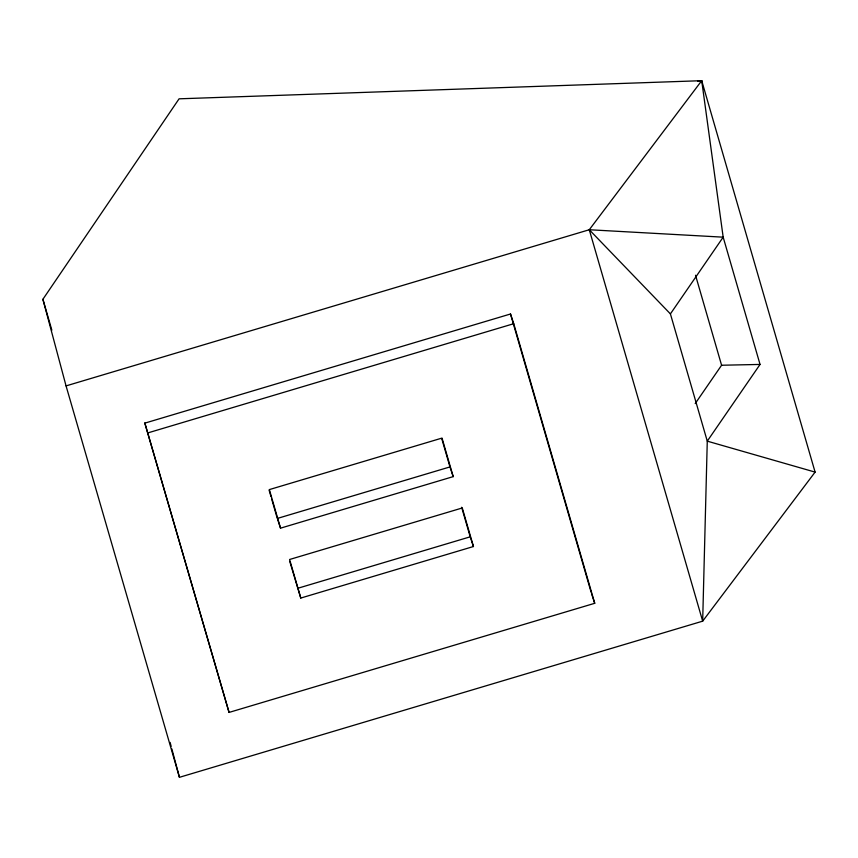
<?xml version="1.0" encoding="UTF-8"?>
<svg xmlns="http://www.w3.org/2000/svg" width="858" height="858" viewBox="0 0 858 858"><rect width="100%" height="100%" fill="white"/><g stroke="black" fill="none" stroke-linecap="round" stroke-linejoin="round"><path stroke-width="1.29" d="M42.9 299.281L179.075 98.82L701.715 80.684L815.1 472.104L702.67 621.16L179.44 777.316L66.055 385.896L42.9 299.281L51.855 330.18M701.715 80.684L589.285 229.74L702.67 621.16L707.271 441.151L670.409 313.899L723.176 237.173L701.715 80.684L697.726 81.135M695.205 403.603L721.589 365.24L695.527 275.257M66.055 385.896L589.285 229.74L723.176 237.173L760.049 364.435L707.271 441.151L815.1 472.104M144.841 423.133L510.51 313.996L513.738 323.702L594.733 603.292L229.065 712.419L144.841 423.133L229.065 712.419M148.069 432.84L513.738 323.702M277.713 519.669L280.534 528.163L453.196 476.63L449.967 466.924L277.306 518.457L271.718 499.174M297.554 588.352L470.216 536.818L473.444 546.525L300.783 598.058L289.736 561.357M721.589 365.24L760.049 364.435M589.285 229.74L670.409 313.899M591.505 593.586L594.733 603.292M510.51 313.996L591.141 592.299M453.196 476.63L442.02 438.073L269.358 489.596L280.534 528.163M473.444 546.525L462.269 507.968L289.607 559.491L300.783 598.058M441.773 438.653L449.967 466.924M461.647 507.26L470.216 536.818M269.112 490.175L270.978 496.61M170.109 742.406L171.15 746.288M171.836 748.873L179.44 777.316"/></g></svg>
